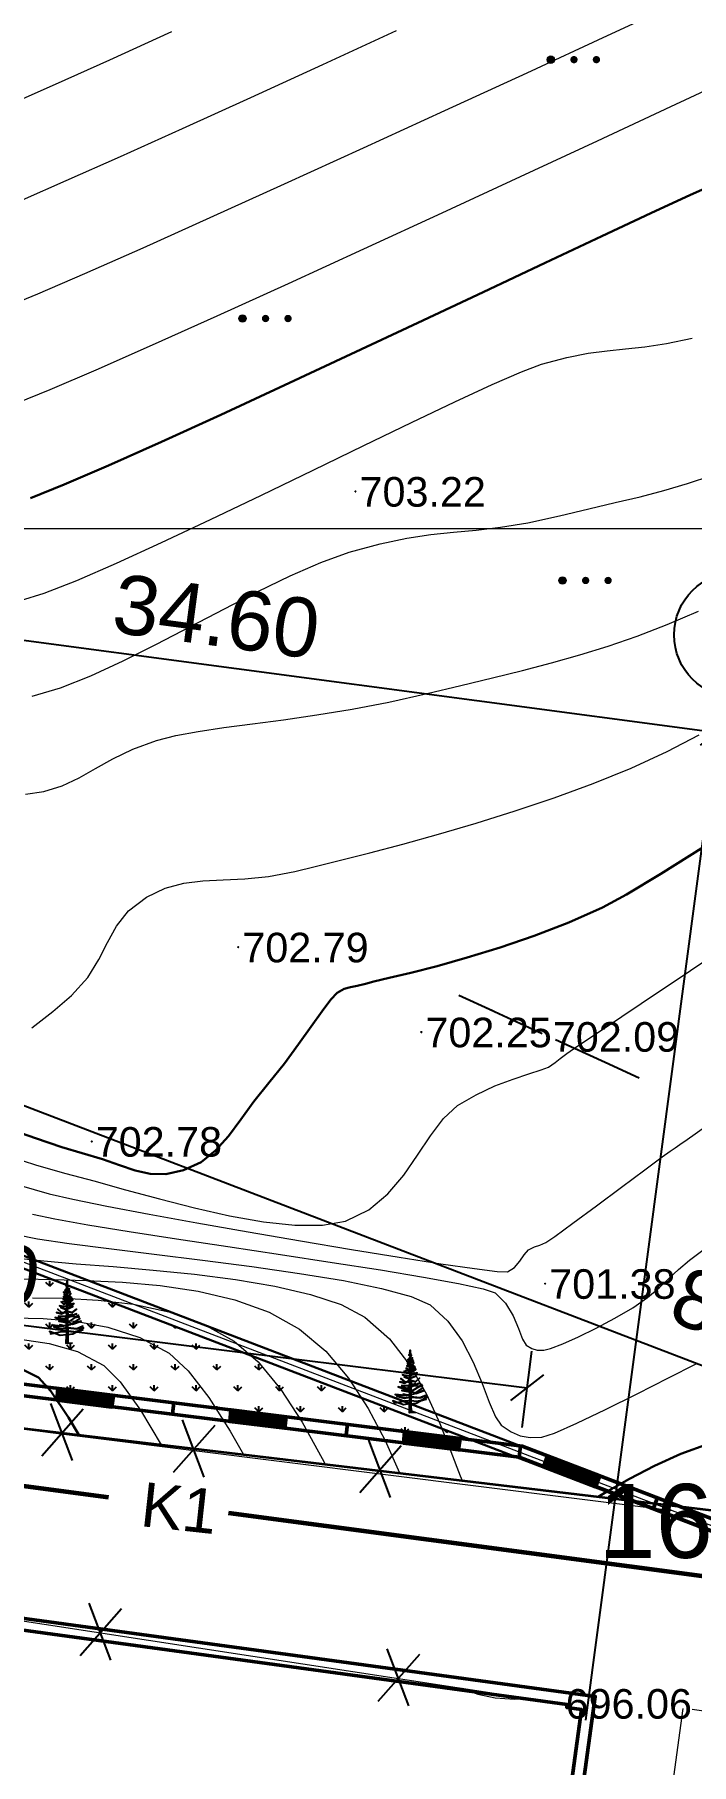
# Model space of a CAD drawing. Header units: feet. Extents: x 3381 to 684025, y 675186 to 4375940.
# Drawn here: x 682148.5 to 682170.7, y 4375722.5 to 4375781 of the extents above; entities that cross this region are included whole.
import ezdxf

# ---------------------------------------------------------------- set-up
doc = ezdxf.new("R2010")
doc.units = ezdxf.units.FT
doc.header["$MEASUREMENT"] = 0
doc.header["$PDMODE"] = 34
doc.header["$PDSIZE"] = 0.01
doc.linetypes.add('ACAD_ISO03W100', pattern=[30, 12, -18])
doc.linetypes.add('DUZ', pattern=[0])
doc.layers.get('0').update_dxf_attribs({"linetype": 'CONTINUOUS'})
doc.layers.get('Defpoints').update_dxf_attribs({"linetype": 'CONTINUOUS'})
for name, color, linetype, lineweight in [('-K1', 16, 'CONTINUOUS', 60), ('ANA HORIZONTAL', 24, 'CONTINUOUS', 30), ('das hasar', 5, 'CONTINUOUS', 0), ('das tikili', 5, 'CONTINUOUS', 0), ('HORIZANTAL', 24, 'CONTINUOUS', 13), ('km setka', 170, 'CONTINUOUS', 15)]:
    doc.layers.add(name, color=color, linetype=linetype, lineweight=lineweight)
for name, color, linetype in [('0_Point_Height', 2, 'CONTINUOUS'), ('0_Point_Point', 7, 'CONTINUOUS'), ('Aqaclar', 3, 'CONTINUOUS'), ('col bitkisi', 7, 'CONTINUOUS'), ('Lep-Stolb', 7, 'CONTINUOUS')]:
    doc.layers.add(name, color=color, linetype=linetype)
doc.styles.add('ARİAL', font='arial.ttf')
doc.styles.get("Standard").update_dxf_attribs({"font": 'arial.ttf', "height": 2})
doc.linetypes.add('FENCELINE2', pattern='A,6.35,-2.54,[132,ltypeshp.shx,S=2.54,R=0,X=-2.54,Y=0],-2.54,25.4', length=36.83)
doc.dimstyles.new('ISO-25', dxfattribs={"dimtxt": 2, "dimasz": 1, "dimexe": 1.25, "dimexo": 0.625, "dimtad": 1, "dimtxsty": 'Standard', "dimblk": 'OBLIQUE', "dimcen": 2.5, "dimadec": 0, "dimazin": 0, "dimtfac": 1, "dimtmove": 0, "dimatfit": 3, "dimldrblk": 'OBLIQUE', "dimfxl": 1, "dimarcsym": 0})
pattern_1 = [(90, (1292.8779, 801.1559), (-0.707106781, 0.707106781), [0.1875, -1.226713563]), (45, (1292.8779, 801.1559), (-0.70710678119, 0.70710678119), [0.1875, -0.8125]), (135, (1292.8779, 801.1559), (-0.70710678119, -0.70710678119), [0.1875, -0.8125])]

# ---------------------------------------------------------------- blocks, each defined once
blk = doc.blocks.new('_Oblique')
at = {"color": 0, "linetype": 'ByBlock', "lineweight": -2}
blk.add_line((-0.5, -0.5), (0.5, 0.5), dxfattribs=at)
blk = doc.blocks.new('*D48')
at = {"color": 0, "lineweight": -2, "transparency": 16777216}
for p, q in [((682130.731, 4375746.842), (682132.722, 4375752.045)), ((682132.275, 4375750.878), (682213.275, 4375719.878)), ((682211.731, 4375715.842), (682213.722, 4375721.045))]:
    blk.add_line(p, q, dxfattribs=at)
at = {"layer": 'Defpoints', "color": 0, "lineweight": 18, "transparency": 16777216}
for p in [(682130.507, 4375746.258), (682213.275, 4375719.878), (682211.507, 4375715.258)]:
    blk.add_point(p, dxfattribs=at)
at = {"color": 0, "lineweight": -2, "transparency": 16777216}
for p, rotation in [((682132.275, 4375750.878), 159.0573494500117), ((682213.275, 4375719.878), 339.0573494500117)]:
    blk.add_blockref('_Oblique', p, dxfattribs=dict(at, rotation=rotation))
at = {"color": 0, "lineweight": 18, "transparency": 16777216, "insert": (682173.428, 4375737.084), "char_height": 2, "attachment_point": 5, "rotation": 339.05735}
blk.add_mtext('86,73', dxfattribs=at)
blk = doc.blocks.new('*D28')
at = {"color": 0, "lineweight": -2, "transparency": 16777216}
for p, q in [((682126.197, 4375738.746), (682126.518, 4375741.331)), ((682126.364, 4375740.09), (682165.18, 4375735.261)), ((682165.013, 4375733.916), (682165.334, 4375736.501))]:
    blk.add_line(p, q, dxfattribs=at)
at = {"layer": 'Defpoints', "color": 0, "lineweight": 18, "transparency": 16777216}
for p in [(682126.12, 4375738.126), (682165.18, 4375735.261), (682164.936, 4375733.296)]:
    blk.add_point(p, dxfattribs=at)
at = {"color": 0, "lineweight": -2, "transparency": 16777216}
for p, rotation in [((682126.364, 4375740.09), 172.9079159847132), ((682165.18, 4375735.261), 352.9079159847132)]:
    blk.add_blockref('_Oblique', p, dxfattribs=dict(at, rotation=rotation))
at = {"color": 0, "lineweight": 18, "transparency": 16777216, "insert": (682145.975, 4375739.31), "char_height": 2, "attachment_point": 5, "rotation": 352.90792}
blk.add_mtext('{\\fArial|b0|i0|c238|p34;39.0}', dxfattribs=at)
blk = doc.blocks.new('*D50')
at = {"color": 0, "lineweight": -2, "transparency": 16777216}
for p, q in [((682132.844, 4375728.596), (682137.455, 4375763.227)), ((682137.29, 4375761.988), (682171.607, 4375757.419)), ((682167.162, 4375724.028), (682171.772, 4375758.658))]:
    blk.add_line(p, q, dxfattribs=at)
at = {"layer": 'Defpoints', "color": 0, "lineweight": 18, "transparency": 16777216}
for p in [(682171.607, 4375757.419), (682132.762, 4375727.976), (682167.079, 4375723.408)]:
    blk.add_point(p, dxfattribs=at)
at = {"color": 0, "lineweight": -2, "transparency": 16777216}
for p, rotation in [((682137.29, 4375761.988), 172.417149274753), ((682171.607, 4375757.419), 352.4171492747529)]:
    blk.add_blockref('_Oblique', p, dxfattribs=dict(at, rotation=rotation))
at = {"color": 0, "lineweight": 20, "transparency": 16777216, "insert": (682154.666, 4375761.336), "char_height": 2, "attachment_point": 5, "rotation": 352.41715}
blk.add_mtext('{\\fArial|b0|i0|c238|p34;34.60}', dxfattribs=at)
blk = doc.blocks.new('*D52')
at = {"color": 0, "lineweight": -2, "transparency": 16777216}
blk.add_arc((682141.463, 4375791.734), 7.308, 157.61681, 262.22344, dxfattribs=at)
at = {"layer": 'Defpoints', "color": 0, "lineweight": 18, "transparency": 16777216}
for p in [(682143.05, 4375803.353), (682124.508, 4375798.716, 709.272), (682134.327, 4375790.154), (682155.944, 4375785.77, 709.019), (682130.507, 4375711.507)]:
    blk.add_point(p, dxfattribs=at)
at = {"color": 0, "lineweight": -2, "transparency": 16777216}
for p, rotation in [((682134.705, 4375794.517), 67.61681356664572), ((682140.474, 4375784.493), 352.2234362133664)]:
    blk.add_blockref('_Oblique', p, dxfattribs=dict(at, rotation=rotation))
at = {"color": 0, "lineweight": 20, "transparency": 16777216, "insert": (682136.555, 4375788.909), "char_height": 2, "attachment_point": 5, "rotation": 299.92012}
blk.add_mtext('105°', dxfattribs=at)
blk = doc.blocks.new('*D53')
at = {"color": 0, "lineweight": -2, "transparency": 16777216}
blk.add_arc((682141.463, 4375791.734), 7.32, 262.22344, 337.61681, dxfattribs=at)
at = {"layer": 'Defpoints', "color": 0, "lineweight": 18, "transparency": 16777216}
for p in [(682143.05, 4375803.353), (682124.508, 4375798.716, 709.272), (682155.944, 4375785.77, 709.019), (682143.646, 4375784.747), (682130.507, 4375711.507)]:
    blk.add_point(p, dxfattribs=at)
at = {"color": 0, "lineweight": -2, "transparency": 16777216}
for p, rotation in [((682148.232, 4375788.946), 67.61681356664577), ((682140.472, 4375784.481), 172.223436213165)]:
    blk.add_blockref('_Oblique', p, dxfattribs=dict(at, rotation=rotation))
at = {"color": 0, "lineweight": 20, "transparency": 16777216, "insert": (682144.295, 4375786.812), "char_height": 2, "attachment_point": 5, "rotation": 29.92012}
blk.add_mtext('75°', dxfattribs=at)

msp = doc.modelspace()

# ---------------------------------------------------------------- hatches: boundary and pattern name
at = {"lineweight": 25}
h = msp.add_hatch(dxfattribs=at)
h.set_pattern_fill('GRASS', color=3)
h.set_pattern_definition(pattern_1)
h.paths.add_polyline_path([(682126.54046, 4375738.06988), (682163.27836, 4375733.50212), (682130.60364, 4375746.00726)])
h = msp.add_hatch(dxfattribs=at)
h.set_pattern_fill('GRASS', color=3)
h.set_pattern_definition(pattern_1)
edge = h.paths.add_edge_path(flags=16)
edge.add_arc((682105.84865, 4375677.65053), 3.56005, 0, 360)
edge = h.paths.add_edge_path()
edge.add_arc((682171.50499, 4375648.56641), 2.12139, 0, 360)
edge = h.paths.add_edge_path()
edge.add_line((682108.64083, 4375679.85909), (682113.17785, 4375679.2513))
edge.add_line((682113.17785, 4375679.2513), (682113.56487, 4375682.14026))
edge.add_line((682113.56487, 4375682.14026), (682106.23846, 4375683.12958))
edge.add_line((682106.23846, 4375683.12958), (682108.37957, 4375698.98567))
edge.add_line((682108.37957, 4375698.98567), (682116.75234, 4375697.85506))
edge.add_line((682116.75234, 4375697.85506), (682117.47927, 4375703.23835))
edge.add_line((682117.47927, 4375703.23835), (682112.82744, 4375703.90955))
edge.add_line((682112.82744, 4375703.90955), (682113.64144, 4375709.55112))
edge.add_line((682113.64144, 4375709.55112), (682121.76329, 4375708.39762))
edge.add_line((682121.76329, 4375708.39762), (682125.50927, 4375735.51285))
edge.add_line((682125.50927, 4375735.51285), (682125.60219, 4375736.20243))
edge.add_line((682125.60219, 4375736.20243), (682125.33204, 4375735.70925))
edge.add_line((682125.33204, 4375735.70925), (682087.79442, 4375662.37994))
edge.add_line((682087.79442, 4375662.37994), (682179.38919, 4375634.50327))
edge.add_line((682179.38919, 4375634.50327), (682211.24714, 4375715.14369))
edge.add_line((682211.24714, 4375715.14369), (682204.13671, 4375717.86497))
edge.add_line((682204.13671, 4375717.86497), (682202.38248, 4375713.28135))
edge.add_line((682202.38248, 4375713.28135), (682194.01839, 4375716.21455))
edge.add_arc((682353.44716, 4375651.32986), 172.12656, 157.8545463, 159.3177752)
edge.add_line((682192.41352, 4375712.12231), (682205.77828, 4375710.32554))
edge.add_line((682205.77828, 4375710.32554), (682205.03612, 4375705.07767))
edge.add_line((682205.03612, 4375705.07767), (682191.70717, 4375706.88497))
edge.add_arc((682192.00748, 4375703.74409), 3.15521, 95.4615161, 167.5925015)
edge.add_line((682188.92597, 4375704.42203), (682188.92597, 4375703.46651))
edge.add_line((682188.92597, 4375703.46651), (682190.59285, 4375703.86026))
edge.add_line((682190.59285, 4375703.86026), (682196.1848, 4375702.88131))
edge.add_line((682196.1848, 4375702.88131), (682194.23476, 4375689.69784))
edge.add_line((682194.23476, 4375689.69784), (682194.01539, 4375689.69784))
edge.add_line((682194.01539, 4375689.69784), (682188.92597, 4375690.41529))
edge.add_line((682188.92597, 4375690.41529), (682189.53759, 4375695.78319))
edge.add_line((682189.53759, 4375695.78319), (682194.64022, 4375695.08381))
edge.add_line((682194.64022, 4375695.08381), (682194.99134, 4375697.64556))
edge.add_line((682194.99134, 4375697.64556), (682189.81164, 4375698.35551))
edge.add_line((682189.81164, 4375698.35551), (682190.40706, 4375703.44416))
edge.add_line((682190.40706, 4375703.44416), (682188.82623, 4375703.23511))
edge.add_line((682188.82623, 4375703.23511), (682186.77022, 4375687.26853))
edge.add_line((682186.77022, 4375687.26853), (682195.50641, 4375686.05974))
edge.add_line((682195.50641, 4375686.05974), (682194.6758, 4375678.70417))
edge.add_line((682194.6758, 4375678.70417), (682185.8926, 4375679.91946))
edge.add_line((682185.8926, 4375679.91946), (682185.51355, 4375677.26908))
edge.add_line((682185.51355, 4375677.26908), (682179.38594, 4375678.07251))
edge.add_arc((682178.94963, 4375668.08203), 10, 87.4993482, 110.7786028)
edge.add_line((682175.40205, 4375677.43161), (682185.15133, 4375676.00548))
edge.add_line((682185.15133, 4375676.00548), (682184.52449, 4375672.51119))
edge.add_line((682184.52449, 4375672.51119), (682181.21386, 4375673.03668))
edge.add_line((682181.21386, 4375673.03668), (682181.60716, 4375676.11085))
edge.add_line((682181.60716, 4375676.11085), (682179.07598, 4375676.44567))
edge.add_line((682179.07598, 4375676.44567), (682178.67102, 4375673.38414))
edge.add_line((682178.67102, 4375673.38414), (682175.34696, 4375673.82383))
edge.add_line((682175.34696, 4375673.82383), (682175.69974, 4375676.92142))
edge.add_line((682175.69974, 4375676.92142), (682174.90535, 4375677.22773))
edge.add_arc((682179.11889, 4375667.86943), 10.26312, 114.2394734, 179.0095516)
edge.add_line((682168.8573, 4375668.04684), (682168.50755, 4375665.41112))
edge.add_line((682168.50755, 4375665.41112), (682165.52104, 4375665.73781))
edge.add_line((682165.52104, 4375665.73781), (682164.64008, 4375660.87508))
edge.add_line((682164.64008, 4375660.87508), (682155.93104, 4375662.08826))
edge.add_line((682155.93104, 4375662.08826), (682156.6183, 4375666.98879))
edge.add_line((682156.6183, 4375666.98879), (682149.69258, 4375667.90781))
edge.add_line((682149.69258, 4375667.90781), (682150.12707, 4375671.18217))
edge.add_arc((682147.15314, 4375671.5768), 3, 352.4411829, 442.1402015)
edge.add_line((682147.56339, 4375674.54862), (682135.67766, 4375676.1894))
edge.add_line((682135.67766, 4375676.1894), (682134.40637, 4375666.77204))
edge.add_line((682134.40637, 4375666.77204), (682127.10306, 4375667.7505))
edge.add_line((682127.10306, 4375667.7505), (682128.35698, 4375677.19999))
edge.add_line((682128.35698, 4375677.19999), (682125.34172, 4375677.62181))
edge.add_line((682125.34172, 4375677.62181), (682124.08043, 4375668.11674))
edge.add_line((682124.08043, 4375668.11674), (682122.65018, 4375668.39147))
edge.add_line((682122.65018, 4375668.39147), (682111.9298, 4375669.93498))
edge.add_line((682111.9298, 4375669.93498), (682112.97868, 4375677.76458))
edge.add_line((682112.97868, 4375677.76458), (682109.35793, 4375678.24963))
edge.add_arc((682105.84865, 4375677.65053), 3.56005, 9.6879553, 38.343389)
at = {"lineweight": 50}
h = msp.add_hatch(dxfattribs=at)
h.set_pattern_fill('ANSI31', scale=0.3, angle=0.4649425)
h.set_pattern_definition([(45.4649425098, (32601.124508, -5716.13343), (-0.02673080442278, 0.02630045807417), [])])
h.paths.add_polyline_path([(682149.30472, 4375735.23213), (682151.17999, 4375734.99741), (682151.13083, 4375734.61174), (682149.26407, 4375734.84292)])
h = msp.add_hatch(dxfattribs=at)
h.set_pattern_fill('ANSI31', scale=0.3, angle=1.0888578)
h.set_pattern_definition([(46.0888578068, (80355.81541, -12530.11862), (-0.0270156095107, 0.0260078227225), [])])
h.paths.add_polyline_path([(682155.15632, 4375734.51984), (682157.03138, 4375734.28515), (682156.9858, 4375733.89078), (682155.11913, 4375734.12158)])
h = msp.add_hatch(dxfattribs=at)
h.set_pattern_fill('ANSI31', scale=0.3, angle=0.4649425)
h.set_pattern_definition([(45.4649425098, (32612.851814, -5717.586884), (-0.02673080442278, 0.02630045807417), [])])
h.paths.add_polyline_path([(682161.03203, 4375733.77867), (682162.9073, 4375733.54396), (682162.85814, 4375733.15828), (682160.99138, 4375733.38947)])
h = msp.add_hatch(dxfattribs=at)
h.set_pattern_fill('ANSI31', scale=0.3, angle=-12.6582706)
h.set_pattern_definition([(32.3417294339, (-945209.280606, 256184.548373), (-0.02006129345044, 0.03168271618873), [])])
h.paths.add_polyline_path([(682165.86612, 4375732.95999), (682167.63169, 4375732.28644), (682167.49371, 4375731.9142), (682165.73535, 4375732.58198)])
at = {"layer": 'col bitkisi', "ltscale": 1.5}
h = msp.add_hatch(color=256, dxfattribs=at)
edge = h.paths.add_edge_path()
edge.add_arc((682165.97959, 4375780.17083), 0.125, 0, 360)
h = msp.add_hatch(color=256, dxfattribs=at)
edge = h.paths.add_edge_path()
edge.add_arc((682166.76191, 4375780.17083), 0.125, 0, 360)
h = msp.add_hatch(color=256, dxfattribs=at)
edge = h.paths.add_edge_path()
edge.add_arc((682167.52064, 4375780.17083), 0.125, 0, 360)
h = msp.add_hatch(color=256, dxfattribs=at)
edge = h.paths.add_edge_path()
edge.add_arc((682155.54729, 4375771.41773), 0.125, 0, 360)
h = msp.add_hatch(color=256, dxfattribs=at)
edge = h.paths.add_edge_path()
edge.add_arc((682156.32961, 4375771.41773), 0.125, 0, 360)
h = msp.add_hatch(color=256, dxfattribs=at)
edge = h.paths.add_edge_path()
edge.add_arc((682157.08834, 4375771.41773), 0.125, 0, 360)
h = msp.add_hatch(color=256, dxfattribs=at)
edge = h.paths.add_edge_path()
edge.add_arc((682166.37443, 4375762.55935), 0.125, 0, 360)
h = msp.add_hatch(color=256, dxfattribs=at)
edge = h.paths.add_edge_path()
edge.add_arc((682167.15675, 4375762.55935), 0.125, 0, 360)
h = msp.add_hatch(color=256, dxfattribs=at)
edge = h.paths.add_edge_path()
edge.add_arc((682167.91549, 4375762.55935), 0.125, 0, 360)

# ---------------------------------------------------------------- linework, layer by layer
at = {"layer": '-K1'}
for p, q in [((682128.24856, 4375734.58826), (682151.01473, 4375731.5676)), ((682155.07526, 4375731.02885), (682171.93691, 4375728.79162))]:
    msp.add_line(p, q, dxfattribs=at)
at = {"color": 8, "lineweight": 18}
msp.add_line((682126.71714, 4375736.54729, 686.5), (682170.09232, 4375731.10845, -687.5), dxfattribs=at)
at = {"color": 1, "lineweight": 25}
for p, q in [((682148.75901, 4375732.96258, -32.39171), (682150.1618, 4375734.55146, -32.39171)), ((682149.05131, 4375734.73188, 665.10829), (682149.78772, 4375732.79901, -32.39171)), ((682153.2163, 4375732.40367, -173.58584), (682154.6191, 4375733.99256, -173.58584)), ((682153.5086, 4375734.17298, 523.91416), (682154.24502, 4375732.24011, -173.58584)), ((682159.51796, 4375731.7191, 696.134), (682160.92076, 4375733.30798, 696.134)), ((682159.81026, 4375733.48841, 1393.634), (682160.54668, 4375731.55554, 696.134)), ((682150.34625, 4375727.98192, 697.5), (682151.08266, 4375726.04905)), ((682150.05394, 4375726.21261), (682151.45674, 4375727.8015)), ((682160.13938, 4375724.66977), (682161.54217, 4375726.25865)), ((682160.43168, 4375726.43908, 697.5), (682161.1681, 4375724.50621))]:
    msp.add_line(p, q, dxfattribs=at)
at = {"color": 7, "lineweight": 50}
for p, q in [((682153.22827, 4375734.76115), (682153.18441, 4375734.37515)), ((682159.10124, 4375734.04115), (682159.05738, 4375733.65514)), ((682164.95461, 4375733.29919), (682164.91075, 4375732.91319)), ((682169.58428, 4375731.55756), (682169.44994, 4375731.19303))]:
    msp.add_line(p, q, dxfattribs=at)
at = {"color": 7, "linetype": 'ACAD_ISO03W100', "lineweight": 18, "ltscale": 0.1}
msp.add_line((682180.87048, 4375722.99844), (682170.07776, 4375724.47229), dxfattribs=at)
at = {"color": 7, "lineweight": 30}
for points in [[(682199.39285, 4375720.10881), (682211.76772, 4375715.37276), (682179.62566, 4375634.01318), (682087.22044, 4375662.13651), (682130.41122, 4375746.50919), (682190.05016, 4375723.68441)], [(682199.24988, 4375719.73524), (682211.24714, 4375715.14369), (682179.38919, 4375634.50327), (682087.79442, 4375662.37994), (682130.60364, 4375746.00726), (682189.90719, 4375723.31084)]]:
    msp.add_lwpolyline(points, dxfattribs=at)
at = {"color": 1, "lineweight": 0}
msp.add_lwpolyline([(682087.50743, 4375662.25822), (682130.50743, 4375746.25822), (682211.50743, 4375715.25822), (682179.50743, 4375634.25822)], close=True, dxfattribs=at)
at = {"color": 7, "lineweight": 50}
for points in [[(682190.15981, 4375723.24367), (682190.33431, 4375723.60517), (682165.01152, 4375733.28673), (682126.11695, 4375738.12039), (682091.07134, 4375669.65716), (682188.61997, 4375656.66888), (682204.39706, 4375696.58512), (682204.03799, 4375696.72719), (682188.36159, 4375657.12156), (682091.70697, 4375669.95943), (682126.39604, 4375737.68662), (682164.91075, 4375732.91319), (682190.15981, 4375723.24367)], [(682149.30459, 4375735.23214), (682151.17999, 4375734.99741), (682151.13175, 4375734.61197), (682149.26427, 4375734.84482), (682149.30459, 4375735.23214)], [(682155.15632, 4375734.51984), (682157.03138, 4375734.28515), (682156.9858, 4375733.89078), (682155.1193, 4375734.12348), (682155.15632, 4375734.51984)], [(682161.0319, 4375733.77869), (682162.9073, 4375733.54396), (682162.85906, 4375733.15851), (682160.99158, 4375733.39136), (682161.0319, 4375733.77869)], [(682165.86612, 4375732.95999), (682167.63169, 4375732.28644), (682167.49371, 4375731.9142), (682165.73597, 4375732.58378), (682165.86612, 4375732.95999)], [(682140.6463, 4375729.70256), (682140.70042, 4375730.09888), (682141.93508, 4375729.93027), (682141.7186, 4375728.34499), (682167.47951, 4375724.8271), (682166.61354, 4375718.48578), (682166.21722, 4375718.5399), (682166.10898, 4375717.74726), (682165.7113, 4375717.79147), (682165.88855, 4375719.08943), (682166.28487, 4375719.0353), (682167.01553, 4375724.38582), (682166.52013, 4375724.45347), (682166.53366, 4375724.55255), (682141.26815, 4375728.00279), (682141.47111, 4375729.48899), (682141.37203, 4375729.50252), (682141.38556, 4375729.6016), (682140.6463, 4375729.70256)]]:
    msp.add_lwpolyline(points, dxfattribs=at)
at = {"color": 7, "lineweight": 18}
msp.add_lwpolyline([(682124.52822, 4375683.28286), (682159.11332, 4375678.45475, 0.41508807), (682164.75864, 4375682.73021), (682170.45192, 4375724.42119)], format="xyb", dxfattribs=at)
at = {"color": 7, "linetype": 'DUZ', "lineweight": 25}
msp.add_circle((682172.27032, 4375760.72019), 2.12139, dxfattribs=at)
at = {"linetype": 'Continuous'}
msp.add_open_spline([(682139.47963, 4375868.22821), (682141.3006, 4375864.75779), (682147.60661, 4375852.73973), (682157.50344, 4375834.7584), (682171.49822, 4375815.49396), (682182.26949, 4375795.29608), (682193.23269, 4375777.41052), (682202.36035, 4375760.00732), (682215.7753, 4375741.48611), (682232.37485, 4375727.19698), (682243.90986, 4375712.36038), (682251.84002, 4375701.87762), (682263.15807, 4375689.959), (682271.40714, 4375679.26706), (682275.85095, 4375673.50726)], degree=3, knots=[0, 0, 0, 0, 11.75951037, 40.72320969, 61.46233043, 83.05497871, 109.29071666, 124.3927439, 141.9627176, 177.53300774, 189.55882144, 198.27648785, 216.95544768, 238.76886618, 238.76886618, 238.76886618, 238.76886618], dxfattribs=at)
at = {"layer": '0_Point_Point'}
for p in [(682159.3727, 4375765.57072, 703.224), (682155.40743, 4375750.16222, 702.787), (682161.60143, 4375747.28922, 702.255), (682165.91143, 4375747.14122, 702.087), (682150.44843, 4375743.59122, 702.784), (682165.78943, 4375738.78422, 701.383), (682166.34478, 4375724.58839)]:
    msp.add_point(p, dxfattribs=at)
at = {"layer": 'ANA HORIZONTAL', "color": 32, "lineweight": 30}
for points, elevation in [([(682148.37355, 4375765.34489), (682149.52066, 4375765.80382), (682151.02127, 4375766.44909), (682152.80828, 4375767.24638), (682154.81461, 4375768.16138), (682156.97316, 4375769.15976), (682159.21685, 4375770.20721), (682161.47856, 4375771.26942), (682163.69122, 4375772.31205), (682165.78773, 4375773.30081), (682167.701, 4375774.20135), (682169.36394, 4375774.97938), (682170.70944, 4375775.60057), (682171.67043, 4375776.0306)], 705), ([(682147.53893, 4375744.05331), (682148.54723, 4375743.69964), (682149.44044, 4375743.40284), (682150.13036, 4375743.20006), (682150.81152, 4375742.99463), (682151.39273, 4375742.78466), (682151.91599, 4375742.60603), (682152.42332, 4375742.4946), (682152.95673, 4375742.48623), (682153.55824, 4375742.61679), (682154.14582, 4375742.89425), (682154.63637, 4375743.2878), (682155.07028, 4375743.77513), (682155.48794, 4375744.3339), (682155.92973, 4375744.94181), (682156.43605, 4375745.57654), (682156.96639, 4375746.22911), (682157.44846, 4375746.87795), (682157.87501, 4375747.48188), (682158.23878, 4375747.99971), (682158.53251, 4375748.39025), (682158.74893, 4375748.61232), (682158.98741, 4375748.74625), (682159.20229, 4375748.80928), (682159.43177, 4375748.85165), (682159.71407, 4375748.92361), (682159.99197, 4375748.9952), (682160.51393, 4375749.11848), (682161.2409, 4375749.29428), (682162.13384, 4375749.52343), (682163.15371, 4375749.80673), (682164.26147, 4375750.14502), (682165.41807, 4375750.5391), (682166.58448, 4375750.98981), (682167.72164, 4375751.49795), (682168.53731, 4375751.9407), (682169.70036, 4375752.63938), (682171.15717, 4375753.55609)], 702.5), ([(682147.90333, 4375735.98512), (682148.65098, 4375735.61218), (682149.06888, 4375735.14971), (682149.6621, 4375734.25366), (682150.00892, 4375733.66551)], 697.5), ([(682167.58065, 4375731.5777), (682167.85882, 4375731.7383), (682168.63812, 4375732.17852), (682169.48089, 4375732.61927), (682170.37529, 4375733.02725), (682171.30947, 4375733.36919)], 700)]:
    msp.add_lwpolyline(points, dxfattribs=dict(at, elevation=elevation))
at = {"layer": 'Aqaclar', "color": 3}
for points in [[(682149.80071, 4375736.7699), (682149.58896, 4375736.76241), (682149.59264, 4375737.0568), (682149.38476, 4375737.03328), (682149.17531, 4375737.10865), (682149.0247, 4375737.16285), (682149.17531, 4375737.10865), (682149.04998, 4375737.08187), (682149.17531, 4375737.10865), (682149.42898, 4375737.16285), (682149.59405, 4375737.1699), (682149.59264, 4375737.0568), (682149.63793, 4375737.06192), (682149.64166, 4375736.76428), (682149.63793, 4375737.06192), (682149.81429, 4375737.08187), (682149.98084, 4375737.17552), (682150.14907, 4375737.21954), (682149.98084, 4375737.17552), (682150.17434, 4375737.28433), (682149.98084, 4375737.17552), (682149.83955, 4375737.13856), (682149.6366, 4375737.16829), (682149.63793, 4375737.06192), (682149.6366, 4375737.16829), (682149.61847, 4375737.17095), (682149.59405, 4375737.1699), (682149.59558, 4375737.29255), (682149.59321, 4375737.29242), (682149.42265, 4375737.25193), (682149.16367, 4375737.32481), (682149.42265, 4375737.25193), (682149.59321, 4375737.29242), (682149.59558, 4375737.29255), (682149.59616, 4375737.33879), (682149.58689, 4375737.34101), (682149.37213, 4375737.3896), (682149.50168, 4375737.36029), (682149.42898, 4375737.34911), (682149.10051, 4375737.3815), (682149.42898, 4375737.34911), (682149.50168, 4375737.36029), (682149.59661, 4375737.3749), (682149.59616, 4375737.33879), (682149.59661, 4375737.3749), (682149.63395, 4375737.38064), (682149.6366, 4375737.16829), (682149.63504, 4375737.29292), (682149.63742, 4375737.29242), (682149.94062, 4375737.26003), (682150.14276, 4375737.34911), (682149.94062, 4375737.26003), (682149.63504, 4375737.29292), (682149.63395, 4375737.38064), (682149.7448, 4375737.3977), (682150.04169, 4375737.60825), (682149.77945, 4375737.42227), (682149.80165, 4375737.4139), (682150.08591, 4375737.51107), (682149.80165, 4375737.4139), (682149.69427, 4375737.45438), (682149.6329, 4375737.46404), (682149.63395, 4375737.38064), (682149.6329, 4375737.46404), (682149.59779, 4375737.46957), (682149.59661, 4375737.3749), (682149.59779, 4375737.46957), (682149.33422, 4375737.51107), (682149.59779, 4375737.46957), (682149.59841, 4375737.51917), (682149.53003, 4375737.51917), (682149.20788, 4375737.64064), (682149.53003, 4375737.51917), (682149.59841, 4375737.51917), (682149.5997, 4375737.62182), (682149.51109, 4375737.58395), (682149.30264, 4375737.63254), (682149.51109, 4375737.58395), (682149.63077, 4375737.6351), (682149.63222, 4375737.51917), (682149.59841, 4375737.51917), (682149.63222, 4375737.51917), (682149.6329, 4375737.46404), (682149.63222, 4375737.51917), (682149.71322, 4375737.51917), (682149.91204, 4375737.65216), (682150.00379, 4375737.71352), (682149.91204, 4375737.65216), (682149.93431, 4375737.64873), (682150.02906, 4375737.66493), (682149.93431, 4375737.64873), (682149.77639, 4375737.67303), (682149.74905, 4375737.68564), (682149.63077, 4375737.6351), (682149.74905, 4375737.68564), (682149.92799, 4375737.76211), (682149.74905, 4375737.68564), (682149.68791, 4375737.71386), (682149.79534, 4375737.73782), (682149.68791, 4375737.71386), (682149.61847, 4375737.74591), (682149.62944, 4375737.74085), (682149.62994, 4375737.70094), (682149.68791, 4375737.71386), (682149.62994, 4375737.70094), (682149.63077, 4375737.6351), (682149.62994, 4375737.70094), (682149.6006, 4375737.6944), (682149.5997, 4375737.62182), (682149.6006, 4375737.6944), (682149.50477, 4375737.67303), (682149.32791, 4375737.68113), (682149.50477, 4375737.67303), (682149.6006, 4375737.6944), (682149.60175, 4375737.78608), (682149.65637, 4375737.7783), (682149.62906, 4375737.78219), (682149.62944, 4375737.74085), (682149.62906, 4375737.78219), (682149.60175, 4375737.78608), (682149.42898, 4375737.81069), (682149.29632, 4375737.91597), (682149.42898, 4375737.81069), (682149.49292, 4375737.80158), (682149.42898, 4375737.76211), (682149.25842, 4375737.8026), (682149.42898, 4375737.76211), (682149.49292, 4375737.80158), (682149.60279, 4375737.86967), (682149.60175, 4375737.78608), (682149.62893, 4375737.78221), (682149.62813, 4375737.84582), (682149.78902, 4375737.8026), (682149.92799, 4375737.92407), (682149.78902, 4375737.8026), (682149.62813, 4375737.84582), (682149.62712, 4375737.9265), (682149.81429, 4375738.01315), (682149.58689, 4375737.90787), (682149.4037, 4375737.97266), (682149.58689, 4375737.90787), (682149.60337, 4375737.9155), (682149.60279, 4375737.86967), (682149.60476, 4375738.02739), (682149.58689, 4375738.02124), (682149.49846, 4375738.01315), (682149.35317, 4375738.03744), (682149.49846, 4375738.01315), (682149.58689, 4375738.02124), (682149.60476, 4375738.02739), (682149.62577, 4375738.03461), (682149.62712, 4375737.9265), (682149.62577, 4375738.03461), (682149.84587, 4375738.11033), (682149.73974, 4375738.07382), (682149.81429, 4375738.06983), (682149.66269, 4375738.07794), (682149.54899, 4375738.13462), (682149.60584, 4375738.10628), (682149.60476, 4375738.02739), (682149.62577, 4375738.03461), (682149.6246, 4375738.12843), (682149.49846, 4375738.09413), (682149.41002, 4375738.16701), (682149.49846, 4375738.09413), (682149.60596, 4375738.12336), (682149.60584, 4375738.10628), (682149.60596, 4375738.12336), (682149.70691, 4375738.15081), (682149.80798, 4375738.23179), (682149.70691, 4375738.15081), (682149.6246, 4375738.12843), (682149.62408, 4375738.16977), (682149.65637, 4375738.16701), (682149.7827, 4375738.28038), (682149.65637, 4375738.16701), (682149.62408, 4375738.16977), (682149.60656, 4375738.17127), (682149.60596, 4375738.12336), (682149.60656, 4375738.17127), (682149.46687, 4375738.18321), (682149.60656, 4375738.17127), (682149.60676, 4375738.18684), (682149.4795, 4375738.27229), (682149.60676, 4375738.18684), (682149.60815, 4375738.29829), (682149.61216, 4375738.29658), (682149.49846, 4375738.34517), (682149.61216, 4375738.29658), (682149.71954, 4375738.36136), (682149.62242, 4375738.30277), (682149.62408, 4375738.16977), (682149.62325, 4375738.23627), (682149.76376, 4375738.32897), (682149.62325, 4375738.23627), (682149.62154, 4375738.37282), (682149.68164, 4375738.38566), (682149.73849, 4375738.45045), (682149.68164, 4375738.38566), (682149.62154, 4375738.37282), (682149.60905, 4375738.37015), (682149.60815, 4375738.29829), (682149.60905, 4375738.37015), (682149.56794, 4375738.36136), (682149.5174, 4375738.42615), (682149.56794, 4375738.36136), (682149.60905, 4375738.37015), (682149.61022, 4375738.46364), (682149.49846, 4375738.49093), (682149.6311, 4375738.45854), (682149.71954, 4375738.50713), (682149.6311, 4375738.45854), (682149.62044, 4375738.46115), (682149.62154, 4375738.37282), (682149.62044, 4375738.46115), (682149.61988, 4375738.50539), (682149.70059, 4375738.54762), (682149.61988, 4375738.50539), (682149.61897, 4375738.57804), (682149.65006, 4375738.57191), (682149.61897, 4375738.57804), (682149.56794, 4375738.58811), (682149.61166, 4375738.57949), (682149.61022, 4375738.46364), (682149.61076, 4375738.50739), (682149.56794, 4375738.51523), (682149.61076, 4375738.50739), (682149.61114, 4375738.5375), (682149.53635, 4375738.56382), (682149.61114, 4375738.5375), (682149.61166, 4375738.57949), (682149.61216, 4375738.61888), (682149.58689, 4375738.6286), (682149.61848, 4375738.61645), (682149.65006, 4375738.6043), (682149.67532, 4375738.57191), (682149.66212, 4375738.58884), (682149.69427, 4375738.61241), (682149.65006, 4375738.58001), (682149.66212, 4375738.58884), (682149.65006, 4375738.6043), (682149.61848, 4375738.61645), (682149.61897, 4375738.57804), (682149.61849, 4375738.61644), (682149.61772, 4375738.67861), (682149.65637, 4375738.70958), (682149.62269, 4375738.68259), (682149.64374, 4375738.66909), (682149.62269, 4375738.68259), (682149.61303, 4375738.68878), (682149.56794, 4375738.71768), (682149.61303, 4375738.68878), (682149.61377, 4375738.74843), (682149.58689, 4375738.78246), (682149.61377, 4375738.74843), (682149.61531, 4375738.87121), (682149.61763, 4375738.68583), (682149.61772, 4375738.67861), (682149.61763, 4375738.68583), (682149.61303, 4375738.68878), (682149.61285, 4375738.67471), (682149.61772, 4375738.67861), (682149.60584, 4375738.66909), (682149.61285, 4375738.67471), (682149.61216, 4375738.61888)], [(682161.41064, 4375734.42738), (682161.1989, 4375734.4199), (682161.20257, 4375734.71428), (682160.99469, 4375734.69077), (682160.78525, 4375734.76614), (682160.63464, 4375734.82034), (682160.78525, 4375734.76614), (682160.65991, 4375734.73936), (682160.78525, 4375734.76614), (682161.03891, 4375734.82034), (682161.20399, 4375734.82739), (682161.20257, 4375734.71428), (682161.24787, 4375734.71941), (682161.25159, 4375734.42176), (682161.24787, 4375734.71941), (682161.42423, 4375734.73936), (682161.59077, 4375734.83301), (682161.75901, 4375734.87702), (682161.59077, 4375734.83301), (682161.78427, 4375734.94181), (682161.59077, 4375734.83301), (682161.44949, 4375734.79604), (682161.24654, 4375734.82578), (682161.24787, 4375734.71941), (682161.24654, 4375734.82578), (682161.22841, 4375734.82843), (682161.20399, 4375734.82739), (682161.20552, 4375734.95004), (682161.20315, 4375734.94991), (682161.03259, 4375734.90941), (682160.77361, 4375734.9823), (682161.03259, 4375734.90941), (682161.20315, 4375734.94991), (682161.20552, 4375734.95004), (682161.2061, 4375734.99628), (682161.19683, 4375734.9985), (682160.98206, 4375735.04709), (682161.11161, 4375735.01778), (682161.03891, 4375735.00659), (682160.71045, 4375735.03898), (682161.03891, 4375735.00659), (682161.11161, 4375735.01778), (682161.20655, 4375735.03238), (682161.2061, 4375734.99628), (682161.20655, 4375735.03238), (682161.24388, 4375735.03813), (682161.24654, 4375734.82578), (682161.24498, 4375734.9504), (682161.24735, 4375734.94991), (682161.55056, 4375734.91752), (682161.7527, 4375735.00659), (682161.55056, 4375734.91752), (682161.24498, 4375734.9504), (682161.24388, 4375735.03813), (682161.35474, 4375735.05518), (682161.65163, 4375735.26573), (682161.38938, 4375735.07975), (682161.41159, 4375735.07138), (682161.69585, 4375735.16855), (682161.41159, 4375735.07138), (682161.3042, 4375735.11187), (682161.24284, 4375735.12153), (682161.24388, 4375735.03813), (682161.24284, 4375735.12153), (682161.20773, 4375735.12706), (682161.20655, 4375735.03238), (682161.20773, 4375735.12706), (682160.94416, 4375735.16855), (682161.20773, 4375735.12706), (682161.20835, 4375735.17666), (682161.13997, 4375735.17666), (682160.81782, 4375735.29812), (682161.13997, 4375735.17666), (682161.20835, 4375735.17666), (682161.20963, 4375735.2793), (682161.12102, 4375735.24144), (682160.91257, 4375735.29003), (682161.12102, 4375735.24144), (682161.2407, 4375735.29258), (682161.24215, 4375735.17666), (682161.20835, 4375735.17666), (682161.24215, 4375735.17666), (682161.24284, 4375735.12153), (682161.24215, 4375735.17666), (682161.32316, 4375735.17666), (682161.52198, 4375735.30964), (682161.61372, 4375735.37101), (682161.52198, 4375735.30964), (682161.54424, 4375735.30622), (682161.639, 4375735.32242), (682161.54424, 4375735.30622), (682161.38633, 4375735.33051), (682161.35899, 4375735.34313), (682161.2407, 4375735.29258), (682161.35899, 4375735.34313), (682161.53793, 4375735.4196), (682161.35899, 4375735.34313), (682161.29785, 4375735.37135), (682161.40527, 4375735.3953), (682161.29785, 4375735.37135), (682161.22841, 4375735.4034), (682161.23938, 4375735.39833), (682161.23988, 4375735.35842), (682161.29785, 4375735.37135), (682161.23988, 4375735.35842), (682161.2407, 4375735.29258), (682161.23988, 4375735.35842), (682161.21054, 4375735.35188), (682161.20963, 4375735.2793), (682161.21054, 4375735.35188), (682161.11471, 4375735.33051), (682160.93784, 4375735.33862), (682161.11471, 4375735.33051), (682161.21054, 4375735.35188), (682161.21169, 4375735.44357), (682161.26631, 4375735.43579), (682161.239, 4375735.43968), (682161.23938, 4375735.39833), (682161.239, 4375735.43968), (682161.21169, 4375735.44357), (682161.03891, 4375735.46818), (682160.90626, 4375735.57345), (682161.03891, 4375735.46818), (682161.10286, 4375735.45907), (682161.03891, 4375735.4196), (682160.86835, 4375735.46008), (682161.03891, 4375735.4196), (682161.10286, 4375735.45907), (682161.21273, 4375735.52716), (682161.21169, 4375735.44357), (682161.23886, 4375735.4397), (682161.23807, 4375735.5033), (682161.39896, 4375735.46008), (682161.53793, 4375735.58156), (682161.39896, 4375735.46008), (682161.23807, 4375735.5033), (682161.23706, 4375735.58398), (682161.42423, 4375735.67063), (682161.19683, 4375735.56536), (682161.01364, 4375735.63015), (682161.19683, 4375735.56536), (682161.2133, 4375735.57298), (682161.21273, 4375735.52716), (682161.2147, 4375735.68487), (682161.19683, 4375735.67873), (682161.10839, 4375735.67063), (682160.96311, 4375735.69493), (682161.10839, 4375735.67063), (682161.19683, 4375735.67873), (682161.2147, 4375735.68487), (682161.23571, 4375735.6921), (682161.23706, 4375735.58398), (682161.23571, 4375735.6921), (682161.45581, 4375735.76781), (682161.34967, 4375735.7313), (682161.42423, 4375735.72732), (682161.27263, 4375735.73542), (682161.15893, 4375735.79211), (682161.21578, 4375735.76377), (682161.2147, 4375735.68487), (682161.23571, 4375735.6921), (682161.23453, 4375735.78591), (682161.10839, 4375735.75161), (682161.01996, 4375735.8245), (682161.10839, 4375735.75161), (682161.2159, 4375735.78085), (682161.21578, 4375735.76377), (682161.2159, 4375735.78085), (682161.31685, 4375735.8083), (682161.41791, 4375735.88928), (682161.31685, 4375735.8083), (682161.23453, 4375735.78591), (682161.23402, 4375735.82726), (682161.26631, 4375735.8245), (682161.39264, 4375735.93787), (682161.26631, 4375735.8245), (682161.23402, 4375735.82726), (682161.2165, 4375735.82876), (682161.2159, 4375735.78085), (682161.2165, 4375735.82876), (682161.0768, 4375735.8407), (682161.2165, 4375735.82876), (682161.21669, 4375735.84432), (682161.08944, 4375735.92977), (682161.21669, 4375735.84432), (682161.21809, 4375735.95578), (682161.22209, 4375735.95407), (682161.10839, 4375736.00266), (682161.22209, 4375735.95407), (682161.32948, 4375736.01885), (682161.23235, 4375735.96026), (682161.23402, 4375735.82726), (682161.23318, 4375735.89376), (682161.37369, 4375735.98646), (682161.23318, 4375735.89376), (682161.23148, 4375736.0303), (682161.29157, 4375736.04314), (682161.34842, 4375736.10793), (682161.29157, 4375736.04314), (682161.23148, 4375736.0303), (682161.21898, 4375736.02763), (682161.21809, 4375735.95578), (682161.21898, 4375736.02763), (682161.17787, 4375736.01885), (682161.12734, 4375736.08364), (682161.17787, 4375736.01885), (682161.21898, 4375736.02763), (682161.22015, 4375736.12113), (682161.10839, 4375736.14842), (682161.24104, 4375736.11603), (682161.32948, 4375736.16462), (682161.24104, 4375736.11603), (682161.23037, 4375736.11863), (682161.23148, 4375736.0303), (682161.23037, 4375736.11863), (682161.22982, 4375736.16288), (682161.31053, 4375736.2051), (682161.22982, 4375736.16288), (682161.22891, 4375736.23553), (682161.26, 4375736.2294), (682161.22891, 4375736.23553), (682161.17787, 4375736.2456), (682161.2216, 4375736.23697), (682161.22015, 4375736.12113), (682161.2207, 4375736.16487), (682161.17787, 4375736.17271), (682161.2207, 4375736.16487), (682161.22107, 4375736.19499), (682161.14629, 4375736.2213), (682161.22107, 4375736.19499), (682161.2216, 4375736.23697), (682161.22209, 4375736.27637), (682161.19683, 4375736.28608), (682161.22841, 4375736.27393), (682161.26, 4375736.26179), (682161.28526, 4375736.2294), (682161.27205, 4375736.24633), (682161.3042, 4375736.26989), (682161.26, 4375736.23749), (682161.27205, 4375736.24633), (682161.26, 4375736.26179), (682161.22841, 4375736.27393), (682161.22891, 4375736.23553), (682161.22843, 4375736.27393), (682161.22765, 4375736.33609), (682161.26631, 4375736.36706), (682161.23262, 4375736.34007), (682161.25368, 4375736.32658), (682161.23262, 4375736.34007), (682161.22296, 4375736.34627), (682161.17787, 4375736.37517), (682161.22296, 4375736.34627), (682161.22371, 4375736.40592), (682161.19683, 4375736.43995), (682161.22371, 4375736.40592), (682161.22524, 4375736.52869), (682161.22756, 4375736.34332), (682161.22765, 4375736.33609), (682161.22756, 4375736.34332), (682161.22296, 4375736.34627), (682161.22279, 4375736.3322), (682161.22765, 4375736.33609), (682161.21578, 4375736.32658), (682161.22279, 4375736.3322), (682161.22209, 4375736.27637)]]:
    msp.add_lwpolyline(points, dxfattribs=at)
at = {"layer": 'col bitkisi', "lineweight": 13, "ltscale": 1.5}
for centre in [(682165.97959, 4375780.17083), (682155.54729, 4375771.41773), (682166.37443, 4375762.55935)]:
    msp.add_circle(centre, 0.125, dxfattribs=at)
at = {"layer": 'das hasar', "color": 8, "linetype": 'FENCELINE2', "lineweight": 35, "ltscale": 0.35, "elevation": 696.134}
msp.add_lwpolyline([(682131.59643, 4375735.85322), (682188.74449, 4375729.06308)], dxfattribs=at)
at = {"layer": 'das tikili', "color": 32, "lineweight": 9}
msp.add_lwpolyline([(682140.08248, 4375728.60592), (682166.34478, 4375724.58839)], dxfattribs=at)
at = {"layer": 'HORIZANTAL', "color": 32, "linetype": 'Continuous', "lineweight": 13}
for points, elevation in [([(682147.47997, 4375771.78083), (682148.62207, 4375772.25013), (682150.21388, 4375772.93769), (682152.18336, 4375773.80929), (682154.45844, 4375774.83069), (682156.96707, 4375775.96766), (682159.6372, 4375777.18596), (682162.39677, 4375778.45136), (682165.17372, 4375779.72962), (682167.896, 4375780.98652), (682170.49155, 4375782.1878)], 706), ([(682147.72204, 4375778.68121), (682149.22568, 4375779.34237), (682151.06591, 4375780.16883), (682153.15581, 4375781.1189)], 707), ([(682148.1031, 4375775.43562), (682149.58646, 4375776.08023), (682151.41662, 4375776.89433), (682153.52128, 4375777.84344), (682155.82815, 4375778.89308), (682158.26492, 4375780.00878), (682160.7593, 4375781.15605)], 706.5), ([(682147.90419, 4375768.55683), (682149.04076, 4375769.01776), (682150.59588, 4375769.68568), (682152.50236, 4375770.52813), (682154.69303, 4375771.51267), (682157.1007, 4375772.60683), (682159.65818, 4375773.77817), (682162.2983, 4375774.99424), (682164.95387, 4375776.22258), (682167.55771, 4375777.43074), (682170.04264, 4375778.58627), (682172.34147, 4375779.65672)], 705.5), ([(682148.04073, 4375761.8779), (682148.84338, 4375762.12932), (682149.94319, 4375762.56185), (682151.28426, 4375763.14264), (682152.8107, 4375763.8388), (682154.46661, 4375764.61749), (682156.19608, 4375765.44582), (682157.94322, 4375766.29093), (682159.65213, 4375767.11995), (682161.26691, 4375767.90002), (682162.73166, 4375768.59827), (682163.99048, 4375769.18183), (682164.98747, 4375769.61783), (682165.66674, 4375769.87341), (682166.51674, 4375770.10417), (682167.23809, 4375770.24492), (682167.88342, 4375770.32866), (682168.50534, 4375770.3884), (682169.15647, 4375770.45711), (682169.88942, 4375770.5678), (682170.75683, 4375770.75347)], 704.5), ([(682148.43442, 4375758.64919), (682149.3906, 4375758.9342), (682150.42365, 4375759.34019), (682151.5144, 4375759.83855), (682152.64365, 4375760.4007), (682153.79223, 4375760.99804), (682154.94096, 4375761.60197), (682156.07065, 4375762.18389), (682157.16212, 4375762.71521), (682158.1962, 4375763.16733), (682159.15369, 4375763.51166), (682160.20582, 4375763.80204), (682161.11307, 4375763.99158), (682161.92477, 4375764.1112), (682162.69025, 4375764.19184), (682163.45885, 4375764.26442), (682164.27988, 4375764.35988), (682165.20267, 4375764.50916), (682166.27656, 4375764.74318), (682167.26067, 4375764.97983), (682168.15837, 4375765.19093), (682168.99672, 4375765.39277), (682169.80279, 4375765.60165), (682170.60365, 4375765.83383), (682171.42636, 4375766.10561)], 704), ([(682148.21343, 4375755.33616), (682148.82811, 4375755.42047), (682149.45379, 4375755.62077), (682150.02098, 4375755.88895), (682150.57645, 4375756.20048), (682151.16703, 4375756.53083), (682151.83949, 4375756.85548), (682152.64063, 4375757.14991), (682153.28911, 4375757.31514), (682154.05311, 4375757.45682), (682154.92262, 4375757.58618), (682155.88767, 4375757.71445), (682156.93826, 4375757.85288), (682158.06441, 4375758.0127), (682159.25612, 4375758.20515), (682160.50341, 4375758.44147), (682161.79629, 4375758.73289), (682162.93604, 4375759.00984), (682164.00478, 4375759.26759), (682165.02006, 4375759.51789), (682165.99943, 4375759.77246), (682166.96045, 4375760.04305), (682167.92068, 4375760.34139), (682168.89767, 4375760.67921), (682169.90897, 4375761.06825), (682170.97213, 4375761.52025)], 703.5), ([(682148.42224, 4375747.43721), (682149.12865, 4375747.98029), (682149.75968, 4375748.52339), (682150.31329, 4375749.14022), (682150.68938, 4375749.74123), (682150.98234, 4375750.31988), (682151.28658, 4375750.86966), (682151.6965, 4375751.38404), (682152.3065, 4375751.85648), (682152.9362, 4375752.15918), (682153.5657, 4375752.3271), (682154.2123, 4375752.40532), (682154.89332, 4375752.43891), (682155.62607, 4375752.47294), (682156.42787, 4375752.55248), (682157.31602, 4375752.72261), (682158.00483, 4375752.89096), (682158.86153, 4375753.10209), (682159.8606, 4375753.35506), (682160.97649, 4375753.64893), (682162.18365, 4375753.98277), (682163.45656, 4375754.35563), (682164.76966, 4375754.76657), (682166.09741, 4375755.21467), (682167.41428, 4375755.69897), (682168.69472, 4375756.21854), (682169.91318, 4375756.77244), (682170.99234, 4375757.34261)], 703), ([(682147.61272, 4375743.10438), (682148.58498, 4375742.78932), (682149.57037, 4375742.51138), (682150.51736, 4375742.25742), (682151.586, 4375741.96086), (682152.73534, 4375741.64799), (682153.92444, 4375741.34512), (682155.11236, 4375741.07855), (682156.25814, 4375740.87458), (682157.32085, 4375740.7595), (682158.25954, 4375740.75961), (682159.03326, 4375740.90123), (682159.82055, 4375741.2831), (682160.46461, 4375741.82106), (682161.00229, 4375742.45652), (682161.47043, 4375743.13094), (682161.90589, 4375743.78572), (682162.34551, 4375744.36229), (682162.82613, 4375744.8021), (682163.44893, 4375745.17224), (682164.08869, 4375745.4682), (682164.69936, 4375745.69988), (682165.23489, 4375745.87721), (682165.64924, 4375746.0101), (682165.89635, 4375746.10847), (682166.1272, 4375746.25833), (682166.299, 4375746.39736), (682166.51955, 4375746.5662), (682166.86215, 4375746.79745), (682167.72523, 4375747.37722), (682169.03019, 4375748.25292), (682170.69845, 4375749.37196), (682172.65142, 4375750.68177)], 702), ([(682147.99246, 4375742.11535), (682149.01039, 4375741.8227), (682149.81002, 4375741.63958), (682150.96146, 4375741.40569), (682152.386, 4375741.13425), (682154.00491, 4375740.83851), (682155.73949, 4375740.53169), (682157.51102, 4375740.22703), (682159.24079, 4375739.93777), (682160.85009, 4375739.67715), (682162.2602, 4375739.45839), (682163.39241, 4375739.29473), (682164.16801, 4375739.19941), (682164.50827, 4375739.18567), (682164.75133, 4375739.33242), (682164.92725, 4375739.54431), (682165.0735, 4375739.7618), (682165.22751, 4375739.92538), (682165.42553, 4375740.0281), (682165.60149, 4375740.08208), (682165.8097, 4375740.1731), (682166.11135, 4375740.38232), (682166.72394, 4375740.82795), (682167.52073, 4375741.41453), (682168.37495, 4375742.04663), (682169.15982, 4375742.62878), (682169.74859, 4375743.06555), (682170.0145, 4375743.26149), (682170.18023, 4375743.37311), (682170.3463, 4375743.48428), (682170.58825, 4375743.65653), (682171.20859, 4375744.09939)], 701.5), ([(682148.4504, 4375741.13403), (682149.19955, 4375740.97401), (682150.3131, 4375740.77662), (682151.71199, 4375740.54969), (682153.31717, 4375740.30107), (682155.04959, 4375740.03859), (682156.83021, 4375739.77008), (682158.57996, 4375739.50338), (682160.2198, 4375739.24633), (682161.67067, 4375739.00677), (682162.85352, 4375738.79252), (682163.68931, 4375738.61144), (682164.09898, 4375738.47135), (682164.44983, 4375738.12339), (682164.70305, 4375737.69381), (682164.88546, 4375737.26184), (682165.02385, 4375736.9067), (682165.14505, 4375736.70759), (682165.33247, 4375736.58719), (682165.51718, 4375736.53277), (682165.74066, 4375736.53108), (682165.97327, 4375736.59416), (682166.38077, 4375736.75137), (682166.91262, 4375736.98504), (682167.51826, 4375737.27749), (682168.14717, 4375737.61105), (682168.7488, 4375737.96804), (682169.24899, 4375738.31645), (682169.64064, 4375738.6424), (682169.97386, 4375738.95549), (682170.29876, 4375739.26529), (682170.66544, 4375739.58139), (682171.124, 4375739.91336)], 701), ([(682147.89042, 4375740.44535), (682148.61724, 4375740.30227), (682149.68978, 4375740.14396), (682151.02921, 4375739.9706), (682152.55669, 4375739.78236), (682154.19338, 4375739.57941), (682155.86045, 4375739.36194), (682157.47906, 4375739.13013), (682158.97036, 4375738.88414), (682160.25553, 4375738.62415), (682161.25573, 4375738.35035), (682161.89212, 4375738.0629), (682162.49557, 4375737.51707), (682162.97517, 4375736.84862), (682163.35344, 4375736.12411), (682163.65291, 4375735.41009), (682163.89612, 4375734.77313), (682164.10558, 4375734.27977), (682164.30383, 4375733.99658), (682164.6322, 4375733.77295), (682164.94365, 4375733.63917), (682165.27847, 4375733.58236), (682165.67699, 4375733.58963), (682166.10128, 4375733.72703), (682166.85482, 4375734.06116), (682167.82433, 4375734.52752), (682168.89652, 4375735.06158), (682169.95809, 4375735.59882), (682170.89575, 4375736.07472)], 700.5), ([(682147.94756, 4375739.64705), (682148.83103, 4375739.5506), (682149.9258, 4375739.45749), (682151.17681, 4375739.3579), (682152.52903, 4375739.24201), (682153.92741, 4375739.10001), (682155.31692, 4375738.92206), (682156.6425, 4375738.69835), (682157.84911, 4375738.41906), (682158.88171, 4375738.07437), (682159.68526, 4375737.65444), (682160.52361, 4375736.91904), (682161.21006, 4375736.02662), (682161.76824, 4375735.04702), (682162.22181, 4375734.05008), (682162.59439, 4375733.10562), (682162.90962, 4375732.2835), (682162.98079, 4375732.12424)], 700), ([(682148.14828, 4375738.94158), (682149.13741, 4375738.91821), (682150.26688, 4375738.88924), (682151.49182, 4375738.83051), (682152.76737, 4375738.7179), (682154.04867, 4375738.52728), (682155.29084, 4375738.23451), (682156.44905, 4375737.81546), (682157.47841, 4375737.24599), (682158.36501, 4375736.49543), (682159.13365, 4375735.58316), (682159.79754, 4375734.56009), (682160.36989, 4375733.47717), (682160.86391, 4375732.38531), (682160.86801, 4375732.37527)], 699.5), ([(682148.44423, 4375738.29845), (682149.50889, 4375738.28809), (682150.66095, 4375738.22961), (682151.85683, 4375738.08916), (682153.05295, 4375737.8329), (682154.20571, 4375737.42697), (682155.27155, 4375736.83754), (682156.07622, 4375736.13583), (682156.84053, 4375735.20224), (682157.56374, 4375734.09434), (682158.2451, 4375732.86968), (682158.34174, 4375732.67544)], 699), ([(682147.78805, 4375737.62844), (682148.80516, 4375737.60482), (682149.89133, 4375737.51308), (682150.9966, 4375737.31321), (682152.07103, 4375736.96522), (682153.0647, 4375736.42908), (682153.71519, 4375735.83004), (682154.40932, 4375734.93225), (682155.13432, 4375733.79768), (682155.58531, 4375733.00295)], 698.5), ([(682148.02316, 4375736.90291), (682149.00422, 4375736.76319), (682149.96844, 4375736.48458), (682150.85784, 4375736.02063), (682151.41361, 4375735.46029), (682152.09263, 4375734.4999), (682152.80004, 4375733.33388)], 698)]:
    msp.add_lwpolyline(points, dxfattribs=dict(at, elevation=elevation))
at = {"layer": 'HORIZANTAL', "color": 16, "linetype": 'Continuous', "lineweight": 20, "elevation": 699}
msp.add_lwpolyline([(682162.97286, 4375725.10422), (682163.50687, 4375724.89898), (682164.09555, 4375724.77583), (682164.7445, 4375724.7347), (682165.25156, 4375724.75563)], dxfattribs=at)
at = {"layer": 'km setka', "flags": 128}
msp.add_lwpolyline([(682051.17762, 4375764.31584), (682200.24997, 4375764.31584)], dxfattribs=at)
at = {"layer": 'Lep-Stolb', "color": 1}
for p, q in [((682162.87061, 4375748.53529, 695.988), (682164.007, 4375748.01431, 695.988)), ((682163.77972, 4375748.11851, 695.988), (682165.68417, 4375747.24541, 695.988)), ((682166.13868, 4375747.03704, 695.988), (682167.81717, 4375746.26754, 695.988)), ((682167.81717, 4375746.26754, 695.988), (682168.96552, 4375745.74107, 695.988))]:
    msp.add_line(p, q, dxfattribs=at)

# ---------------------------------------------------------------- texts
at = {"layer": '-K1', "insert": (682152.21741, 4375732.0801, -733.79389), "char_height": 1.5, "width": 25.2629002, "attachment_point": 1, "rotation": 353.7817762, "style": 'ARİAL'}
msp.add_mtext('{\\fArial|b0|i0|c238|p34;K1}', dxfattribs=at)
at = {"layer": '-K1', "linetype": 'DUZ', "insert": (682164.26741, 4375732.00999, -21.6278), "char_height": 0.9147364, "width": 49.6214847, "attachment_point": 1}
msp.add_mtext('{\\fArial|b0|i0|c238|p34;       \\H1.167x;  \\H2.3419x;16\\H0.3659x;                                   }', dxfattribs=at)
at = {"layer": '0_Point_Height', "color": 0}
for s, p in [('703.22', (682159.50865, 4375765.05661, 703.224)), ('702.79', (682155.54338, 4375749.64811, 702.787)), ('702.25', (682161.73738, 4375746.77511, 702.255)), ('702.09', (682166.04738, 4375746.62711, 702.087)), ('702.78', (682150.58438, 4375743.07711, 702.784)), ('701.38', (682165.92538, 4375738.27011, 701.383)), ('696.06', (682166.48074, 4375724.07427))]:
    msp.add_text(s, height=1, dxfattribs=at).set_placement(p)

# ---------------------------------------------------------------- dimensions: what is measured, and where the dimension line sits
at = {"color": 222, "lineweight": 20}
for base, line1, line2, picture, middle in [((682134.32746, 4375790.15366), ((682143.04977, 4375803.35316), (682130.50667, 4375711.5069)), ((682124.50793, 4375798.71622, 709.2725), (682155.94398, 4375785.77001, 709.019)), '*D52', (682136.55541, 4375788.90944)), ((682143.64649, 4375784.74658), ((682124.50793, 4375798.71622, 709.2725), (682155.94398, 4375785.77001, 709.019)), ((682143.04977, 4375803.35316), (682130.50667, 4375711.5069)), '*D53', (682144.29523, 4375786.81219))]:
    dim = msp.add_angular_dim_2l(base=base, line1=line1, line2=line2, dimstyle='ISO-25', dxfattribs=at)
    dim.commit()
    dim.dimension.update_dxf_attribs({"geometry": picture, "text_midpoint": middle})
at = {"color": 7, "lineweight": 20}
dim = msp.add_aligned_dim(p1=(682132.76191, 4375727.97647), p2=(682167.07929, 4375723.408), distance=34.31115, text='{\\fArial|b0|i0|c238|p34;34.60}', dimstyle='ISO-25', dxfattribs=at)
dim.commit()
dim.dimension.update_dxf_attribs({"geometry": '*D50', "text_midpoint": (682154.66561, 4375761.33576)})
at = {"color": 7, "lineweight": 18}
dim = msp.add_aligned_dim(p1=(682130.50743, 4375746.25822), p2=(682211.50743, 4375715.25822), distance=4.94641, dimstyle='ISO-25', dxfattribs=at)
dim.commit()
dim.dimension.update_dxf_attribs({"geometry": '*D48', "text_midpoint": (682173.42844, 4375737.08409)})
dim = msp.add_aligned_dim(p1=(682126.11957, 4375738.12551), p2=(682164.93559, 4375733.29616), distance=1.97984, text='{\\fArial|b0|i0|c238|p34;39.0}', dimstyle='ISO-25', dxfattribs=at)
dim.commit()
dim.dimension.update_dxf_attribs({"geometry": '*D28', "text_midpoint": (682145.97534, 4375739.30975)})

doc.saveas('drawing.dxf')
